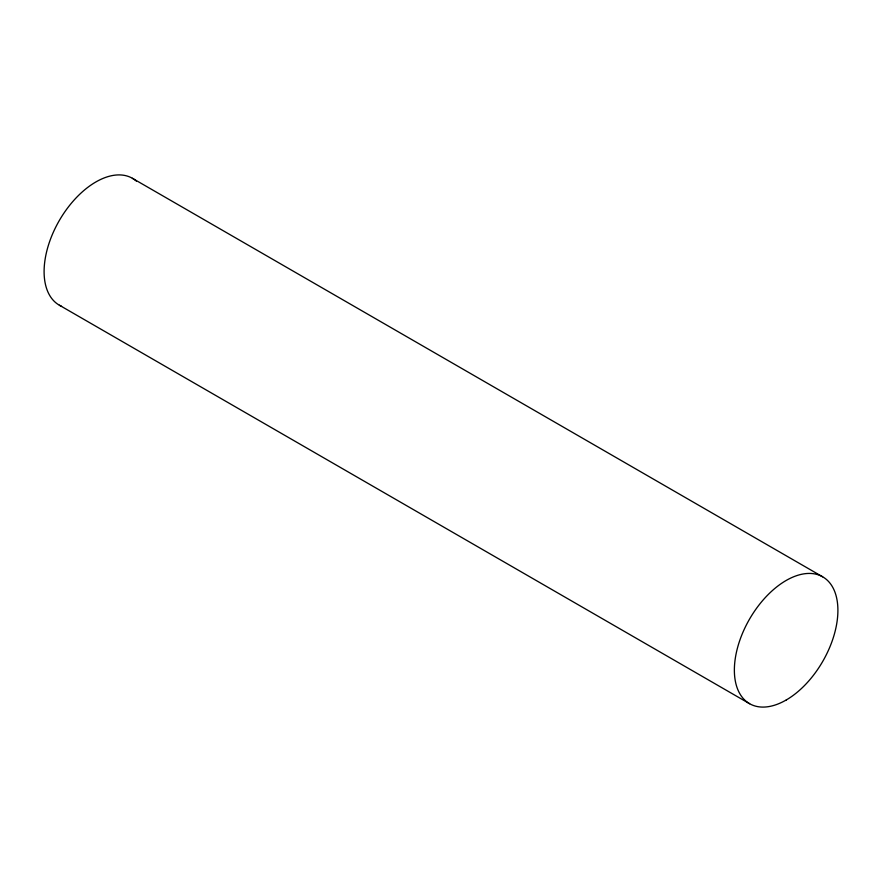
<?xml version="1.0" encoding="UTF-8"?>
<svg xmlns="http://www.w3.org/2000/svg" width="882" height="882" viewBox="0 0 882 882"><rect width="100%" height="100%" fill="white"/><g stroke="black" fill="none" stroke-linecap="round" stroke-linejoin="round"><path stroke-width="1.32" d="M132.366 178.274L822.619 576.795M59.381 305.205L749.634 703.726M61.564 306.319A73.217 42.27 -60 0 1 60.23 218.957A73.217 42.27 -60 0 1 136.379 181.13M786.292 699.944A73.217 42.27 -60 0 0 830.888 584.369A73.217 42.27 -60 0 0 741.222 636.462A73.217 42.27 -60 0 0 786.292 699.944"/></g></svg>
